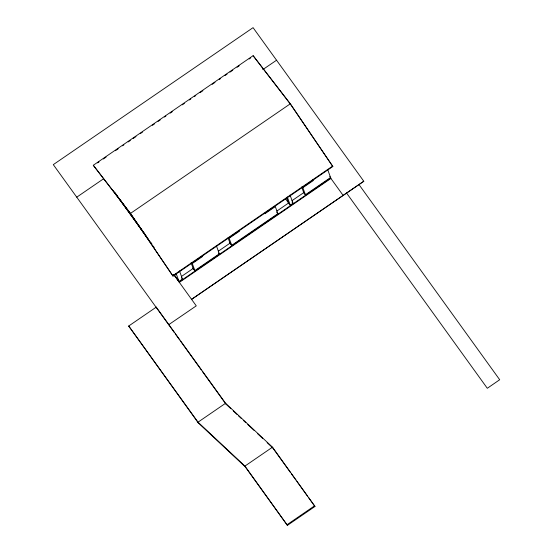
<?xml version="1.0" encoding="UTF-8"?>
<svg xmlns="http://www.w3.org/2000/svg" width="553" height="553" viewBox="0 0 553 553"><rect width="100%" height="100%" fill="white"/><g stroke="black" fill="none" stroke-linecap="round" stroke-linejoin="round"><path stroke-width="0.83" d="M363.798 181.26L191.573 299.353L363.798 181.26L253.074 27.65L53.295 164.642L174.223 332.401M93.291 165.278L253.115 55.687L290.325 103.798L332.844 166.515L173.02 276.106L130.674 213.866L93.291 165.278L130.501 213.396L173.02 276.106M97.598 162.914L99.022 161.939M103.287 159.008L106.135 157.059M115.383 150.713L118.231 148.764M122.503 145.84L123.92 144.858M128.192 141.934L130.328 140.469M133.176 138.52L136.017 136.563M140.289 133.639L142.425 132.174M152.386 125.344L154.522 123.879M158.075 121.439L160.211 119.98M164.483 117.049L165.907 116.075M170.172 113.144L172.308 111.685M182.269 104.856L184.405 103.39M189.382 99.975L190.806 99.001M194.366 96.561L195.79 95.586M200.055 92.655L202.903 90.706M212.152 84.36L214.999 82.411M219.271 79.48L220.695 78.505M224.96 75.581L227.096 74.116M229.944 72.167L232.785 70.21M237.057 67.286L239.193 65.821M249.154 58.991L250.53 58.044M76.749 197.172L103.598 178.764M262.751 69.63L276.548 60.229M130.501 213.396L290.325 103.798M172.854 275.636L332.678 166.045M202.695 256.392L192.292 263.518L195.036 271.053L193.156 268.454L191.089 262.765M239.553 231.113L229.149 238.246L231.887 245.781L230.013 243.182L228.03 237.721M264.901 213.734L275.304 206.601L278.048 214.135M302.857 187.702L313.261 180.568L312.804 179.317M181.446 276.479L193.156 268.454M218.304 251.207L230.013 243.182M276.859 211.059L288.569 203.027L286.495 197.338M292.012 200.663L303.728 192.638L301.655 186.949M219.32 253.813L194.863 270.583L192.983 267.984M277.876 213.665L231.721 245.311L229.758 242.477M330.576 177.527L305.429 194.767L303.556 192.168M327.639 169.453L330.915 178.467L179.359 282.389L176.082 273.376M128.697 326.028L156.257 307.136L225.569 403.275L272.491 447.183L314.968 506.458L287.408 525.35L245.193 466.787L198.271 422.879L128.697 326.028L198.015 422.174L244.931 466.082L287.408 525.35M287.152 524.645L314.705 505.746M346.579 193.073L487.304 388.282L499.691 379.731L358.973 184.571M202.28 371.319L225.824 403.987L230.829 408.667M233.331 411.01L237.085 414.522M238.336 415.69L241.467 418.621M243.341 420.377L245.843 422.72M247.723 424.476L253.979 430.331M257.733 433.842L262.737 438.522M267.113 442.621L272.747 447.895L290.339 472.297M329.74 176.601L330.749 177.997L179.186 281.919L174.154 274.931M330.915 178.467L343.116 195.389M303.728 192.638L305.602 195.237L302.401 186.451M292.095 201.969L293.028 203.269L290.277 205.163L288.396 202.557M292.261 202.439L293.201 203.739L290.042 195.071M285.548 198.838L290.443 205.633L287.29 196.958M276.638 212.179L277.578 213.486M218.553 252.984L219.493 254.283L216.334 245.615M181.522 277.786L182.462 279.085L179.02 281.449L173.981 274.461M115.045 192.707L117.056 195.506M120.084 199.695L145.771 235.329M117.229 195.976L147.955 238.599M150.983 242.788L151.985 244.191M113.372 190.854L151.653 243.963M153.167 246.057L154.176 247.454M173.822 274.703L196.267 305.864L168.693 324.708M291.341 473.686L295.869 479.963M296.871 481.359L307.427 496M308.429 497.389L314.968 506.458M175.225 333.791L179.732 340.047M180.734 341.436L201.278 369.929M332.844 166.515L290.498 104.268L253.115 55.687M272.747 447.895L272.491 447.183L244.931 466.082L245.193 466.787M179.476 270.887L182.635 279.555M225.824 403.987L225.569 403.275L198.015 422.174L198.271 422.879M156.257 307.136L156.513 307.841"/></g></svg>
